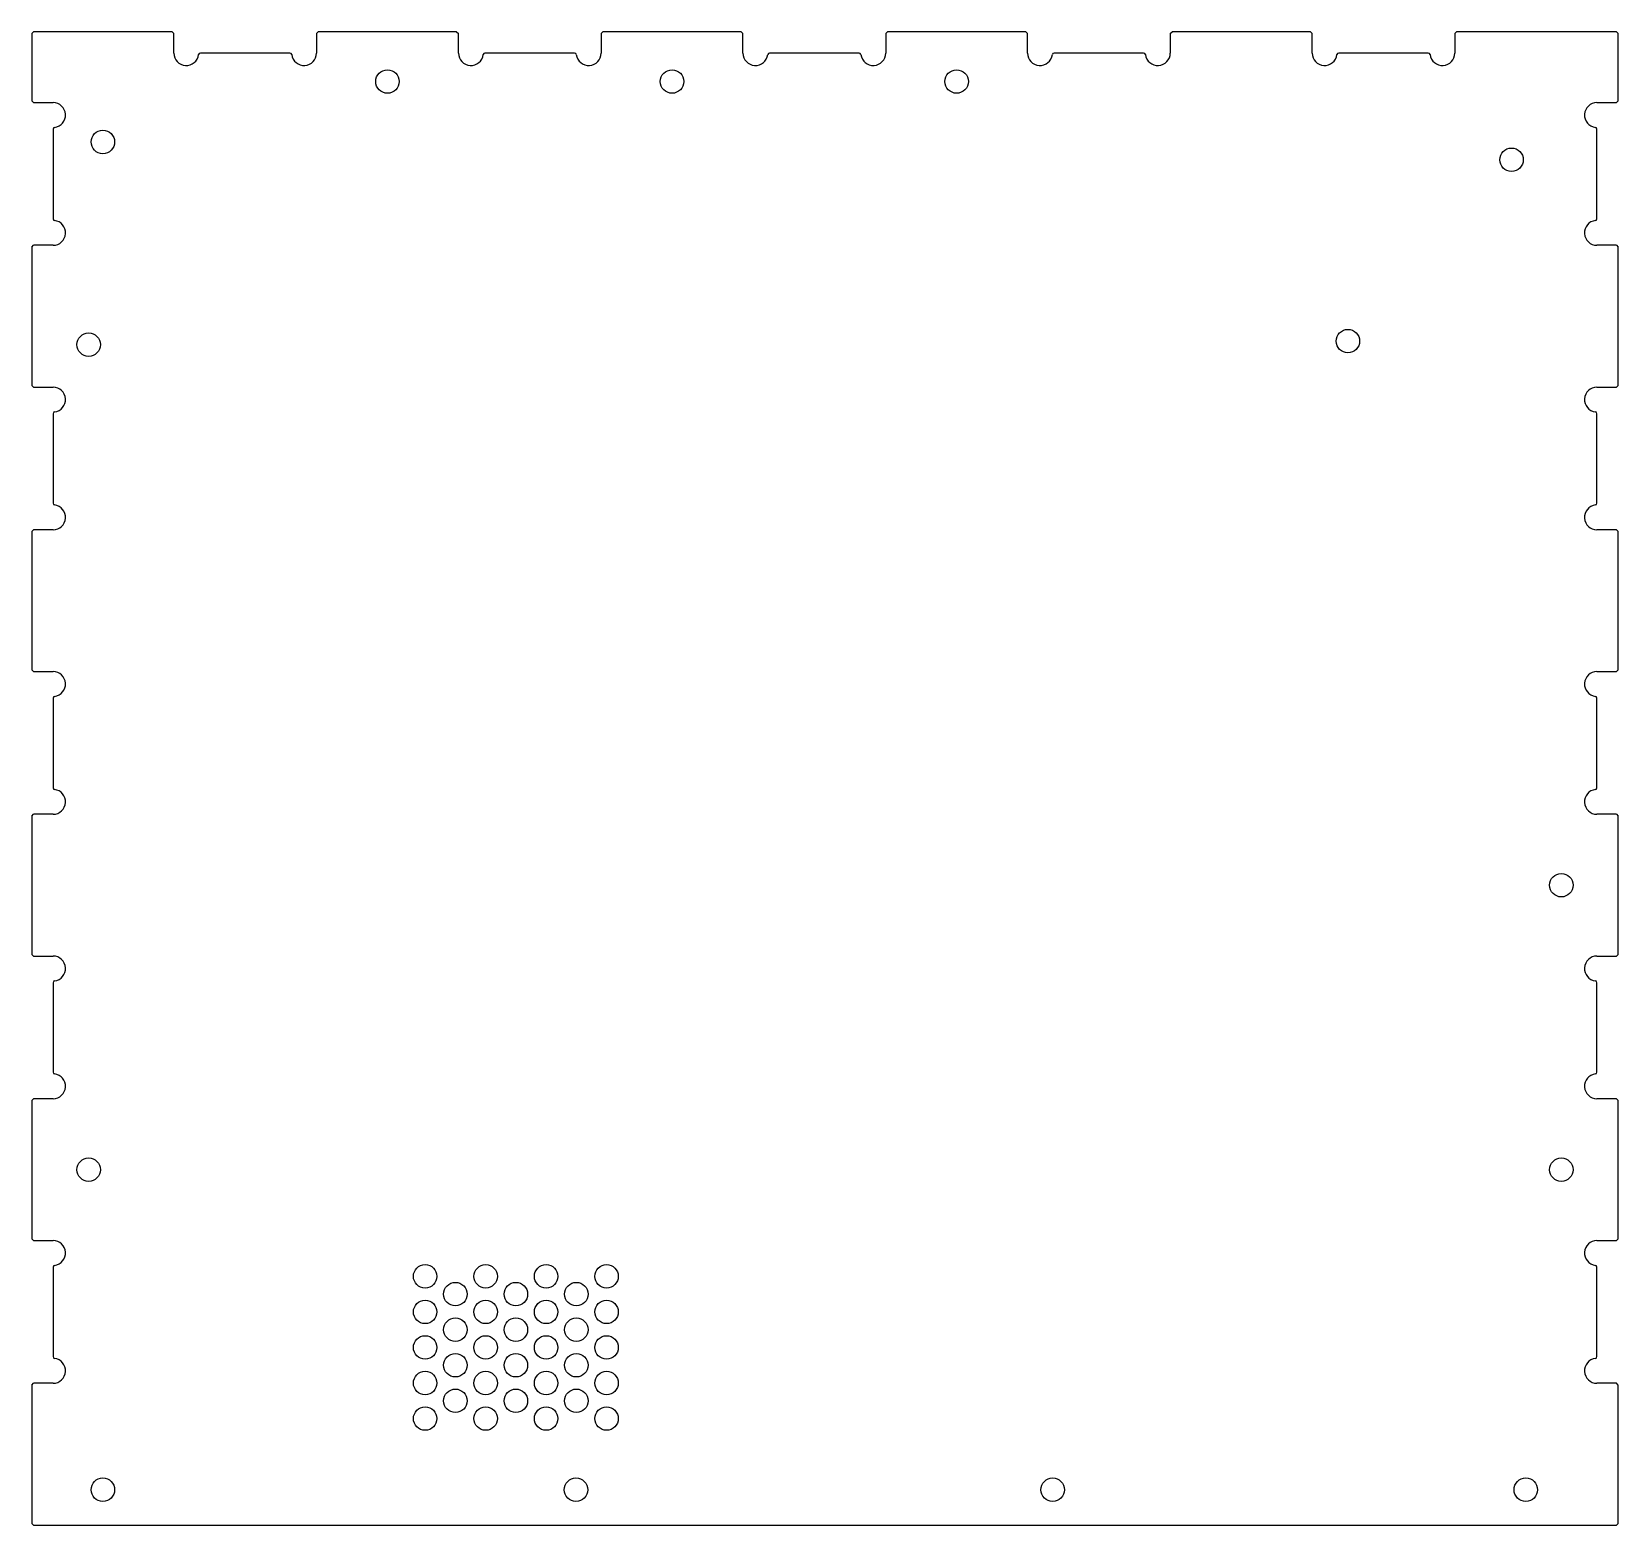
# Model space of a CAD drawing. Header units: millimetres. Extents: x 0 to 223, y 0 to 210.
import ezdxf

# ---------------------------------------------------------------- set-up
doc = ezdxf.new("R2010")
doc.units = ezdxf.units.MM

msp = doc.modelspace()

# ---------------------------------------------------------------- linework, layer by layer
for p, q in [((0, 209.75), (0.25, 210)), ((0, 209.75), (0, 200.28)), ((19.72, 210), (0.25, 210)), ((19.72, 210), (19.97, 209.75)), ((19.97, 207), (19.97, 209.75)), ((40.03, 209.75), (40.28, 210)), ((40.03, 209.75), (40.03, 207)), ((59.72, 210), (40.28, 210)), ((59.72, 210), (59.97, 209.75)), ((59.97, 207), (59.97, 209.75)), ((80.02, 209.75), (80.27, 210)), ((80.02, 209.75), (80.02, 207)), ((99.72, 210), (80.27, 210)), ((99.72, 210), (99.97, 209.75)), ((99.97, 207), (99.97, 209.75)), ((120.03, 209.75), (120.28, 210)), ((120.03, 209.75), (120.03, 207)), ((139.72, 210), (120.28, 210)), ((139.72, 210), (139.97, 209.75)), ((139.97, 207), (139.97, 209.75)), ((160.03, 209.75), (160.28, 210)), ((160.03, 209.75), (160.03, 207)), ((179.72, 210), (160.28, 210)), ((179.72, 210), (179.97, 209.75)), ((179.97, 207), (179.97, 209.75)), ((200.03, 209.75), (200.28, 210)), ((200.03, 209.75), (200.03, 207)), ((222.75, 210), (200.28, 210)), ((222.75, 210), (223, 209.75)), ((223, 200.28), (223, 209.75)), ((36.29, 207), (23.71, 207)), ((76.29, 207), (63.71, 207)), ((116.29, 207), (103.71, 207)), ((156.29, 207), (143.71, 207)), ((196.29, 207), (183.71, 207)), ((0.25, 200.03), (0, 200.28)), ((0.25, 200.03), (3, 200.03)), ((220, 200.03), (222.75, 200.03)), ((223, 200.28), (222.75, 200.03)), ((3, 196.29), (3, 183.71)), ((220, 183.71), (220, 196.29)), ((0, 179.72), (0.25, 179.97)), ((0, 179.72), (0, 160.28)), ((3, 179.97), (0.25, 179.97)), ((222.75, 179.97), (220, 179.97)), ((222.75, 179.97), (223, 179.72)), ((223, 160.28), (223, 179.72)), ((0.25, 160.03), (0, 160.28)), ((0.25, 160.03), (3, 160.03)), ((220, 160.03), (222.75, 160.03)), ((223, 160.28), (222.75, 160.03)), ((3, 156.29), (3, 143.71)), ((220, 143.71), (220, 156.29)), ((0, 139.72), (0.25, 139.97)), ((0, 139.72), (0, 120.28)), ((3, 139.97), (0.25, 139.97)), ((222.75, 139.97), (220, 139.97)), ((222.75, 139.97), (223, 139.72)), ((223, 120.28), (223, 139.72)), ((0.25, 120.03), (0, 120.28)), ((0.25, 120.03), (3, 120.03)), ((220, 120.03), (222.75, 120.03)), ((223, 120.28), (222.75, 120.03)), ((3, 116.29), (3, 103.71)), ((220, 103.71), (220, 116.29)), ((0, 99.72), (0.25, 99.97)), ((0, 99.72), (0, 80.27)), ((3, 99.97), (0.25, 99.97)), ((222.75, 99.97), (220, 99.97)), ((222.75, 99.97), (223, 99.72)), ((223, 80.27), (223, 99.72)), ((0.25, 80.02), (0, 80.27)), ((0.25, 80.02), (3, 80.02)), ((220, 80.02), (222.75, 80.02)), ((223, 80.27), (222.75, 80.02)), ((3, 76.29), (3, 63.71)), ((220, 63.71), (220, 76.29)), ((0, 59.72), (0.25, 59.97)), ((0, 59.72), (0, 40.28)), ((3, 59.97), (0.25, 59.97)), ((222.75, 59.97), (220, 59.97)), ((222.75, 59.97), (223, 59.72)), ((223, 40.28), (223, 59.72)), ((0.25, 40.03), (0, 40.28)), ((223, 40.28), (222.75, 40.03)), ((0.25, 40.03), (3, 40.03)), ((220, 40.03), (222.75, 40.03)), ((3, 36.29), (3, 23.71)), ((220, 23.71), (220, 36.29)), ((0, 19.72), (0.25, 19.97)), ((0, 19.72), (0, 0.25)), ((3, 19.97), (0.25, 19.97)), ((222.75, 19.97), (220, 19.97)), ((223, 19.72), (222.75, 19.97)), ((223, 0.25), (223, 19.72)), ((0.25, 0), (0, 0.25)), ((0.25, 0), (222.75, 0)), ((222.75, 0), (223, 0.25))]:
    msp.add_line(p, q)
for centre in [(50, 203), (90, 203), (130, 203), (10, 194.5), (208, 192), (8, 166), (185, 166.5), (215, 90), (8, 50), (215, 50), (55.3, 35), (63.8, 35), (72.3, 35), (80.8, 35), (59.55, 32.5), (68.05, 32.5), (76.55, 32.5), (55.3, 30), (63.8, 30), (72.3, 30), (80.8, 30), (59.55, 27.5), (68.05, 27.5), (76.55, 27.5), (55.3, 25), (63.8, 25), (72.3, 25), (80.8, 25), (59.55, 22.5), (68.05, 22.5), (76.55, 22.5), (55.3, 20), (63.8, 20), (72.3, 20), (80.8, 20), (59.55, 17.5), (68.05, 17.5), (76.55, 17.5), (55.3, 15), (63.8, 15), (72.3, 15), (80.8, 15), (10, 5), (76.5, 5), (143.5, 5), (210, 5)]:
    msp.add_circle(centre, 1.65)
for centre, radius, start, end in [((21.72, 207), 1.75, 180, 352.8192), ((23.71, 206.75), 0.25, 90, 172.8192), ((36.29, 206.75), 0.25, 7.1808, 90), ((38.28, 207), 1.75, 187.1808, 360), ((61.73, 207), 1.75, 180, 352.8192), ((63.71, 206.75), 0.25, 90, 172.8192), ((76.29, 206.75), 0.25, 7.1808, 90), ((78.28, 207), 1.75, 187.1808, 360), ((101.72, 207), 1.75, 180, 352.8192), ((103.71, 206.75), 0.25, 90, 172.8192), ((116.29, 206.75), 0.25, 7.1808, 90), ((118.28, 207), 1.75, 187.1808, 360), ((141.72, 207), 1.75, 180, 352.8192), ((143.71, 206.75), 0.25, 90, 172.8192), ((156.29, 206.75), 0.25, 7.1808, 90), ((158.28, 207), 1.75, 187.1808, 360), ((181.72, 207), 1.75, 180, 352.8192), ((183.71, 206.75), 0.25, 90, 172.8192), ((196.29, 206.75), 0.25, 7.1808, 90), ((198.28, 207), 1.75, 187.1808, 360), ((3, 198.28), 1.75, 277.1808, 450), ((220, 198.28), 1.75, 90, 262.8192), ((3.25, 196.29), 0.25, 97.1808, 180), ((219.75, 196.29), 0.25, 0, 82.8192), ((3.25, 183.71), 0.25, 180, 262.8192), ((3, 181.72), 1.75, 270, 442.8192), ((220, 181.72), 1.75, 97.1808, 270), ((219.75, 183.71), 0.25, -82.8192, 0), ((3, 158.28), 1.75, 277.1808, 450), ((220, 158.28), 1.75, 90, 262.8192), ((3.25, 156.29), 0.25, 97.1808, 180), ((219.75, 156.29), 0.25, 0, 82.8192), ((3.25, 143.71), 0.25, 180, 262.8192), ((3, 141.72), 1.75, 270, 442.8192), ((220, 141.72), 1.75, 97.1808, 270), ((219.75, 143.71), 0.25, -82.8192, 0), ((3, 118.28), 1.75, 277.1808, 450), ((220, 118.28), 1.75, 90, 262.8192), ((3.25, 116.29), 0.25, 97.1808, 180), ((219.75, 116.29), 0.25, 0, 82.8192), ((3.25, 103.71), 0.25, 180, 262.8192), ((3, 101.72), 1.75, 270, 442.8192), ((220, 101.72), 1.75, 97.1808, 270), ((219.75, 103.71), 0.25, -82.8192, 0), ((3, 78.28), 1.75, 277.1808, 450), ((220, 78.28), 1.75, 90, 262.8192), ((3.25, 76.29), 0.25, 97.1808, 180), ((219.75, 76.29), 0.25, 0, 82.8192), ((3.25, 63.71), 0.25, 180, 262.8192), ((3, 61.73), 1.75, 270, 442.8192), ((220, 61.73), 1.75, 97.1808, 270), ((219.75, 63.71), 0.25, -82.8192, 0), ((3, 38.28), 1.75, 277.1808, 450), ((220, 38.28), 1.75, 90, 262.8192), ((3.25, 36.29), 0.25, 97.1808, 180), ((219.75, 36.29), 0.25, 0, 82.8192), ((3.25, 23.71), 0.25, 180, 262.8192), ((3, 21.72), 1.75, 270, 442.8192), ((220, 21.72), 1.75, 97.1808, 270), ((219.75, 23.71), 0.25, -82.8192, 0)]:
    msp.add_arc(centre, radius, start, end)

doc.saveas('drawing.dxf')
